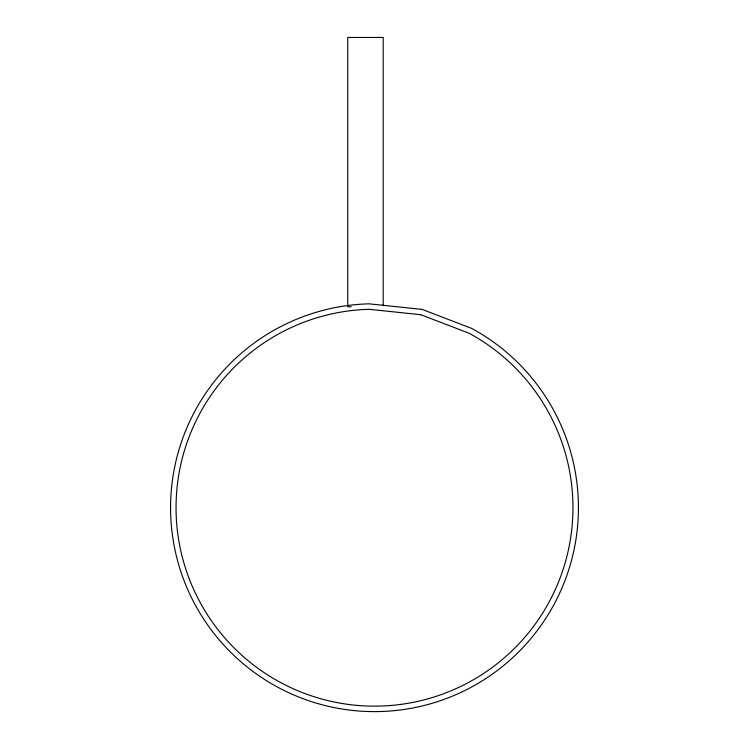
<?xml version="1.0" encoding="UTF-8"?>
<svg xmlns="http://www.w3.org/2000/svg" width="749" height="749" viewBox="0 0 749 749"><rect width="100%" height="100%" fill="white"/><g stroke="black" fill="none" stroke-linecap="round" stroke-linejoin="round"><path stroke-width="1.12" d="M351.178 306.772L347.751 306.772L347.751 37.45L383.188 37.45L383.188 305.62M422.062 309.384L369.117 303.832A203.934 203.934 0 0 0 184.778 582.479A203.934 203.934 0 0 0 509.666 660.393A203.934 203.934 0 0 0 471.767 328.446L422.062 309.384M420.779 314.711L369.257 309.309A198.448 198.448 0 0 0 189.872 580.466A198.448 198.448 0 0 0 506.034 656.293A198.448 198.448 0 0 0 469.155 333.268L420.779 314.711"/></g></svg>
